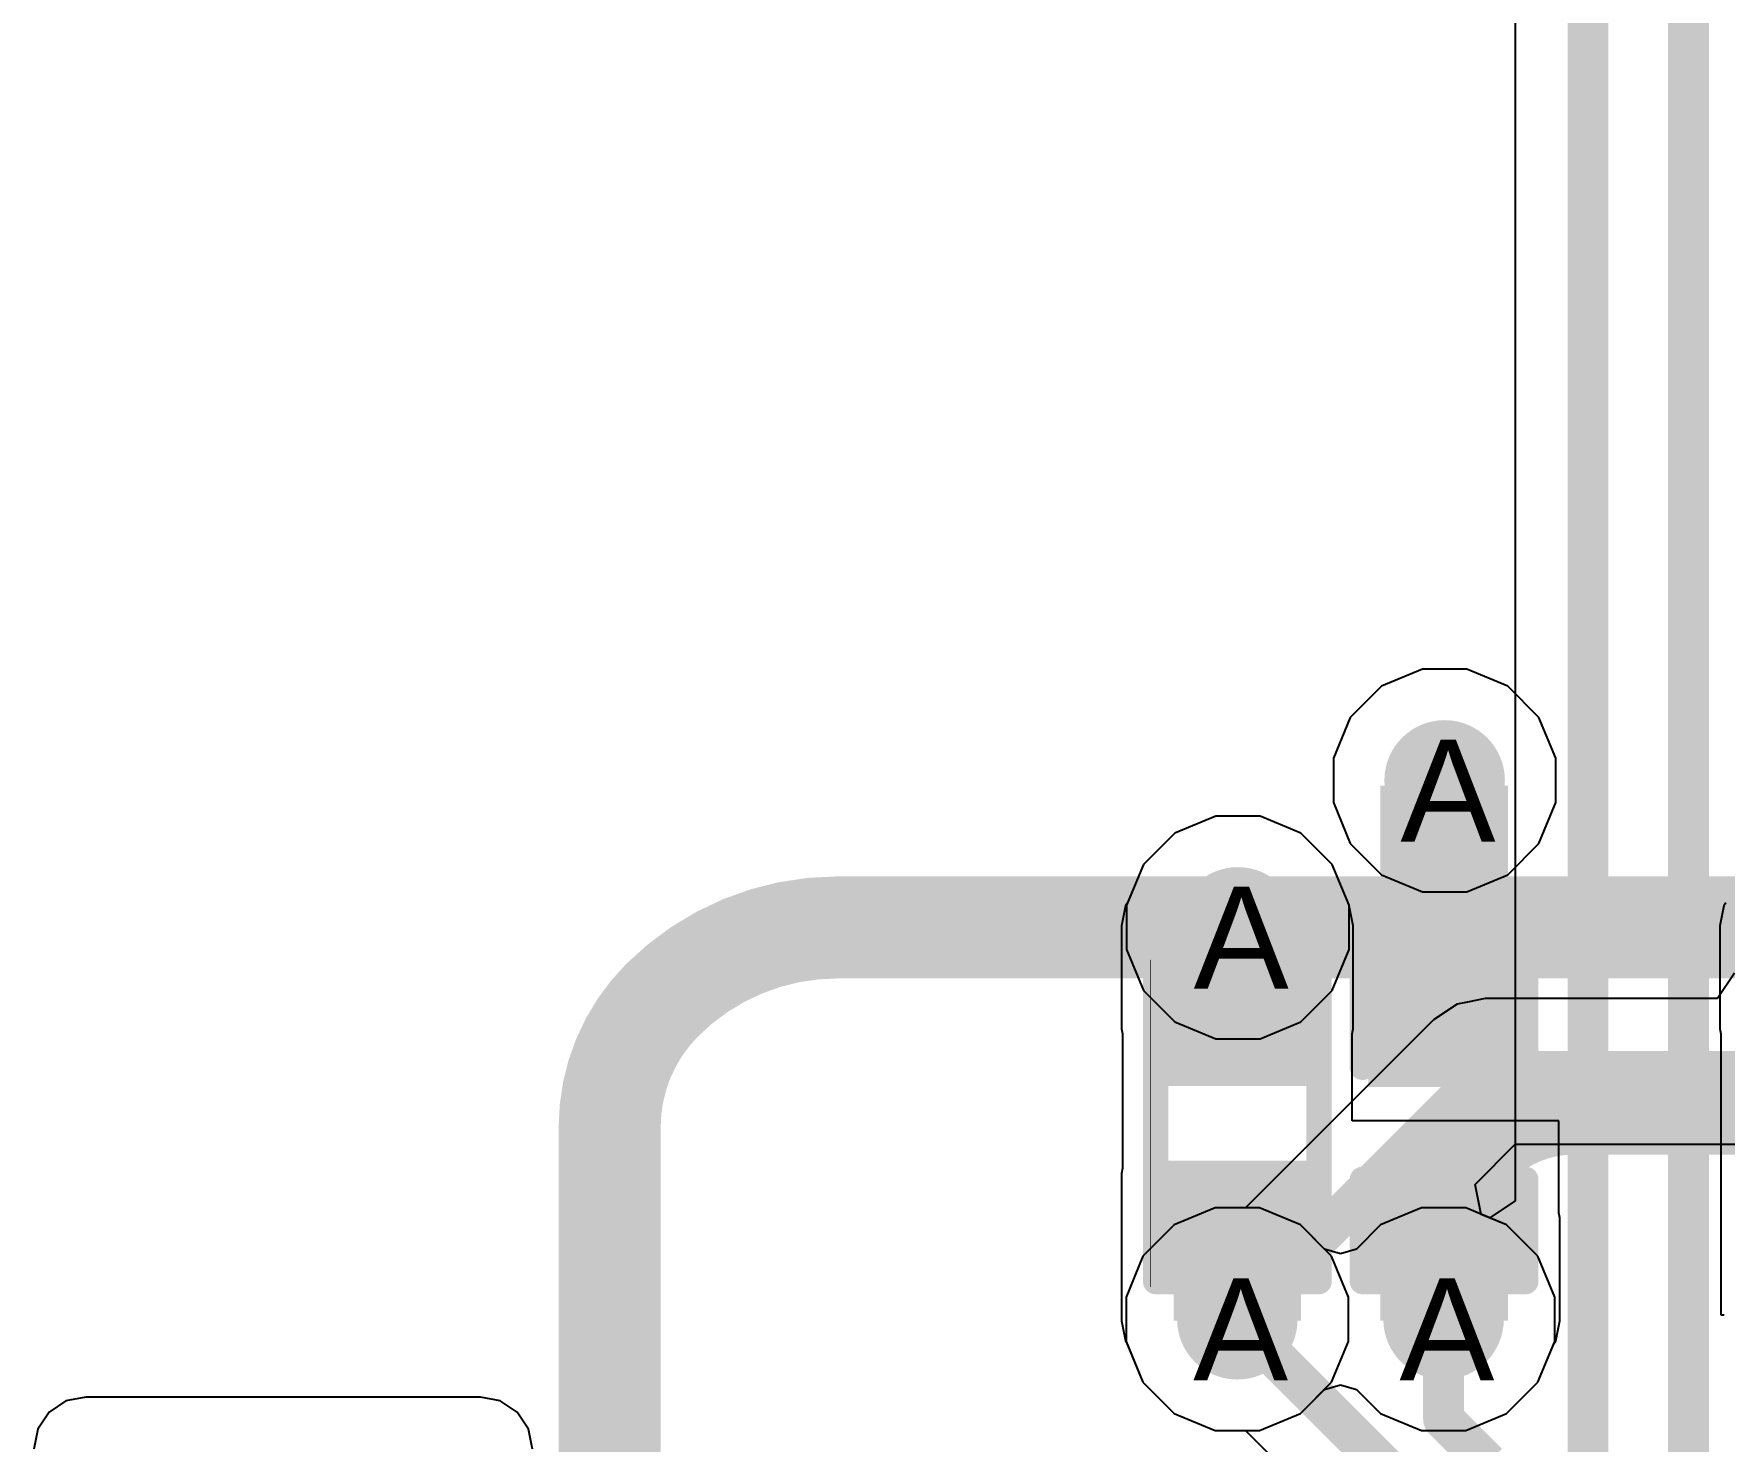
# Model space of a CAD drawing. Header units: inches. Extents: x 0 to 5271, y 0 to 5417.
# Drawn here: x 76.12 to 84.54, y 21.58 to 28.58 of the extents above; entities that cross this region are included whole.
import ezdxf

# ---------------------------------------------------------------- set-up
doc = ezdxf.new("R2010")
doc.units = ezdxf.units.IN
for name, color, linetype in [('Bottom Layer', 5, 'Continuous'), ('Bottom Overlay', 54, 'Continuous'), ('Bottom Paste', 16, 'Continuous'), ('Bottom Solder', 6, 'Continuous'), ('Drill Drawing', 1, 'Continuous'), ('L2_GND1', 16, 'Continuous'), ('L3_SIG1', 76, 'Continuous'), ('L4_PWR', 90, 'Continuous'), ('L5_GND2', 156, 'Continuous'), ('L6_SIG2', 130, 'Continuous'), ('L7_GND3', 216, 'Continuous'), ('Top Layer', 1, 'Continuous'), ('Via Holes', 16, 'Continuous')]:
    doc.layers.add(name, color=color, linetype=linetype)
doc.styles.add('Arial', font='', dxfattribs={"height": 0.2})
doc.styles.get('Arial').set_extended_font_data('Arial')

# ---------------------------------------------------------------- blocks, each defined once
blk = doc.blocks.new('R___0402_B_385')
at = {"layer": 'Bottom Layer'}
for points in [[(-0.2413, 0.3175), (-0.2413, -0.3175), (-0.6985, -0.3175), (-0.6985, 0.3175)], [(0.6985, 0.3175), (0.6985, -0.3175), (0.2413, -0.3175), (0.2413, 0.3175)]]:
    blk.add_hatch(color=5, dxfattribs=at).paths.add_polyline_path(points)
at = {"layer": 'Bottom Paste'}
for points in [[(-0.2413, 0.3175), (-0.2413, -0.3175), (-0.6985, -0.3175), (-0.6985, 0.3175)], [(0.6985, 0.3175), (0.6985, -0.3175), (0.2413, -0.3175), (0.2413, 0.3175)]]:
    blk.add_hatch(color=16, dxfattribs=at).paths.add_polyline_path(points)
at = {"layer": 'Bottom Solder'}
for points in [[(-0.1863, 0.3725), (-0.1863, -0.3725), (-0.7535, -0.3725), (-0.7535, 0.3725)], [(0.7535, 0.3725), (0.7535, -0.3725), (0.1863, -0.3725), (0.1863, 0.3725)]]:
    blk.add_hatch(color=6, dxfattribs=at).paths.add_polyline_path(points)
at = {"layer": 'Bottom Overlay'}
for points in [[(-0.7874, 0.4064, 0.127, 0.127, 0), (-0.7874, -0.4064, 0.127, 0.127, 0)], [(-0.7874, 0.4064, 0.127, 0.127, 0), (0.7874, 0.4064, 0.127, 0.127, 0)], [(-0.8128, 0.4318, 0.00323, 0.00323, 0), (0.8128, 0.4318, 0.00323, 0.00323, 0)], [(0.7874, 0.4064, 0.127, 0.127, 0), (0.7874, -0.4064, 0.127, 0.127, 0)], [(-0.7874, -0.4064, 0.127, 0.127, 0), (0.7874, -0.4064, 0.127, 0.127, 0)]]:
    blk.add_lwpolyline(points, format="xyseb", dxfattribs=at)
for points in [[(-0.8191, 0.4064, 0.0635, 0.0635, 1), (-0.7556, 0.4064, 0.0635, 0.0635, 1)], [(-0.8191, 0.4064, 0.0635, 0.0635, 1), (-0.7556, 0.4064, 0.0635, 0.0635, 1)], [(-0.8136, 0.4318, 0.00161, 0.00161, 1), (-0.812, 0.4318, 0.00161, 0.00161, 1)], [(0.7557, 0.4064, 0.0635, 0.0635, 1), (0.8192, 0.4064, 0.0635, 0.0635, 1)], [(0.7557, 0.4064, 0.0635, 0.0635, 1), (0.8192, 0.4064, 0.0635, 0.0635, 1)], [(0.812, 0.4318, 0.00161, 0.00161, 1), (0.8136, 0.4318, 0.00161, 0.00161, 1)], [(-0.8191, -0.4064, 0.0635, 0.0635, 1), (-0.7556, -0.4064, 0.0635, 0.0635, 1)], [(-0.8191, -0.4064, 0.0635, 0.0635, 1), (-0.7556, -0.4064, 0.0635, 0.0635, 1)], [(0.7557, -0.4064, 0.0635, 0.0635, 1), (0.8192, -0.4064, 0.0635, 0.0635, 1)], [(0.7557, -0.4064, 0.0635, 0.0635, 1), (0.8192, -0.4064, 0.0635, 0.0635, 1)]]:
    blk.add_lwpolyline(points, format="xyseb", close=True, dxfattribs=at)
blk = doc.blocks.new('C___0402_B_398')
at = {"layer": 'Bottom Layer'}
for points in [[(-0.2413, 0.3175), (-0.2413, -0.3175), (-0.6985, -0.3175), (-0.6985, 0.3175)], [(0.6985, 0.3175), (0.6985, -0.3175), (0.2413, -0.3175), (0.2413, 0.3175)]]:
    blk.add_hatch(color=5, dxfattribs=at).paths.add_polyline_path(points)
at = {"layer": 'Bottom Paste'}
for points in [[(-0.2413, 0.3175), (-0.2413, -0.3175), (-0.6985, -0.3175), (-0.6985, 0.3175)], [(0.6985, 0.3175), (0.6985, -0.3175), (0.2413, -0.3175), (0.2413, 0.3175)]]:
    blk.add_hatch(color=16, dxfattribs=at).paths.add_polyline_path(points)
at = {"layer": 'Bottom Solder'}
for points in [[(-0.1813, 0.3775), (-0.1813, -0.3775), (-0.7585, -0.3775), (-0.7585, 0.3775)], [(0.7585, 0.3775), (0.7585, -0.3775), (0.1813, -0.3775), (0.1813, 0.3775)]]:
    blk.add_hatch(color=6, dxfattribs=at).paths.add_polyline_path(points)
at = {"layer": 'Bottom Overlay'}
for points in [[(-0.7874, 0.4064, 0.127, 0.127, 0), (-0.7874, -0.4064, 0.127, 0.127, 0)], [(-0.7874, 0.4064, 0.127, 0.127, 0), (-0.2794, 0.4064, 0.127, 0.127, 0)], [(0.2794, 0.4064, 0.127, 0.127, 0), (0.7874, 0.4064, 0.127, 0.127, 0)], [(0.7874, 0.4064, 0.127, 0.127, 0), (0.7874, -0.4064, 0.127, 0.127, 0)], [(-0.7874, -0.4064, 0.127, 0.127, 0), (-0.2794, -0.4064, 0.127, 0.127, 0)], [(0.2794, -0.4064, 0.127, 0.127, 0), (0.7874, -0.4064, 0.127, 0.127, 0)]]:
    blk.add_lwpolyline(points, format="xyseb", dxfattribs=at)
for points in [[(-0.8191, 0.4064, 0.0635, 0.0635, 1), (-0.7556, 0.4064, 0.0635, 0.0635, 1)], [(-0.8191, 0.4064, 0.0635, 0.0635, 1), (-0.7556, 0.4064, 0.0635, 0.0635, 1)], [(-0.3111, 0.4064, 0.0635, 0.0635, 1), (-0.2476, 0.4064, 0.0635, 0.0635, 1)], [(0.2477, 0.4064, 0.0635, 0.0635, 1), (0.3112, 0.4064, 0.0635, 0.0635, 1)], [(0.7557, 0.4064, 0.0635, 0.0635, 1), (0.8192, 0.4064, 0.0635, 0.0635, 1)], [(0.7557, 0.4064, 0.0635, 0.0635, 1), (0.8192, 0.4064, 0.0635, 0.0635, 1)], [(-0.8191, -0.4064, 0.0635, 0.0635, 1), (-0.7556, -0.4064, 0.0635, 0.0635, 1)], [(-0.8191, -0.4064, 0.0635, 0.0635, 1), (-0.7556, -0.4064, 0.0635, 0.0635, 1)], [(-0.3111, -0.4064, 0.0635, 0.0635, 1), (-0.2476, -0.4064, 0.0635, 0.0635, 1)], [(0.2477, -0.4064, 0.0635, 0.0635, 1), (0.3112, -0.4064, 0.0635, 0.0635, 1)], [(0.7557, -0.4064, 0.0635, 0.0635, 1), (0.8192, -0.4064, 0.0635, 0.0635, 1)], [(0.7557, -0.4064, 0.0635, 0.0635, 1), (0.8192, -0.4064, 0.0635, 0.0635, 1)]]:
    blk.add_lwpolyline(points, format="xyseb", close=True, dxfattribs=at)

msp = doc.modelspace()

# ---------------------------------------------------------------- hatches: boundary and pattern name
at = {"layer": 'Bottom Layer'}
h = msp.add_hatch(color=5, dxfattribs=at)
edge = h.paths.add_edge_path()
edge.add_arc((83.1433, 24.8677), 0.3, 0, 360)
for points in [[(83.4581, 24.8412), (82.8231, 24.8412), (82.8231, 23.6304), (83.4581, 23.6304)], [(82.4287, 24.1435), (81.7937, 24.1435), (81.7937, 23.6304), (82.4287, 23.6304)], [(81.7937, 22.1776), (82.4287, 22.1776), (82.4287, 22.9116), (81.7937, 22.9116)], [(82.8231, 22.1776), (83.4581, 22.1776), (83.4581, 22.6906), (82.8231, 22.6906)]]:
    msp.add_hatch(color=5, dxfattribs=at).paths.add_polyline_path(points)
h = msp.add_hatch(color=5, dxfattribs=at)
edge = h.paths.add_edge_path()
edge.add_arc((82.1139, 24.1359), 0.3, 0, 360)
h = msp.add_hatch(color=5, dxfattribs=at)
edge = h.paths.add_edge_path()
edge.add_arc((82.1112, 22.1852), 0.3, 0, 360)
h = msp.add_hatch(color=5, dxfattribs=at)
edge = h.paths.add_edge_path()
edge.add_arc((83.138, 22.1852), 0.3, 0, 360)
at = {"layer": 'L2_GND1'}
h = msp.add_hatch(color=16, dxfattribs=at)
edge = h.paths.add_edge_path()
edge.add_arc((83.1433, 24.8677), 0.3, 0, 360)
h = msp.add_hatch(color=16, dxfattribs=at)
edge = h.paths.add_edge_path()
edge.add_arc((82.1139, 24.1359), 0.3, 0, 360)
h = msp.add_hatch(color=16, dxfattribs=at)
edge = h.paths.add_edge_path()
edge.add_arc((82.1112, 22.1852), 0.3, 0, 360)
h = msp.add_hatch(color=16, dxfattribs=at)
edge = h.paths.add_edge_path()
edge.add_arc((83.138, 22.1852), 0.3, 0, 360)
at = {"layer": 'L3_SIG1'}
h = msp.add_hatch(color=76, dxfattribs=at)
edge = h.paths.add_edge_path()
edge.add_arc((83.1433, 24.8677), 0.3, 0, 360)
h = msp.add_hatch(color=76, dxfattribs=at)
edge = h.paths.add_edge_path()
edge.add_arc((82.1139, 24.1359), 0.3, 0, 360)
h = msp.add_hatch(color=76, dxfattribs=at)
edge = h.paths.add_edge_path()
edge.add_arc((82.1112, 22.1852), 0.3, 0, 360)
h = msp.add_hatch(color=76, dxfattribs=at)
edge = h.paths.add_edge_path()
edge.add_arc((83.138, 22.1852), 0.3, 0, 360)
at = {"layer": 'L4_PWR'}
h = msp.add_hatch(color=90, dxfattribs=at)
edge = h.paths.add_edge_path()
edge.add_arc((83.1433, 24.8677), 0.3, 0, 360)
h = msp.add_hatch(color=90, dxfattribs=at)
edge = h.paths.add_edge_path()
edge.add_arc((82.1139, 24.1359), 0.3, 0, 360)
h = msp.add_hatch(color=90, dxfattribs=at)
edge = h.paths.add_edge_path()
edge.add_arc((82.1112, 22.1852), 0.3, 0, 360)
h = msp.add_hatch(color=90, dxfattribs=at)
edge = h.paths.add_edge_path()
edge.add_arc((83.138, 22.1852), 0.3, 0, 360)
at = {"layer": 'L5_GND2'}
h = msp.add_hatch(color=156, dxfattribs=at)
edge = h.paths.add_edge_path()
edge.add_arc((83.1433, 24.8677), 0.3, 0, 360)
h = msp.add_hatch(color=156, dxfattribs=at)
edge = h.paths.add_edge_path()
edge.add_arc((82.1139, 24.1359), 0.3, 0, 360)
h = msp.add_hatch(color=156, dxfattribs=at)
edge = h.paths.add_edge_path()
edge.add_arc((82.1112, 22.1852), 0.3, 0, 360)
h = msp.add_hatch(color=156, dxfattribs=at)
edge = h.paths.add_edge_path()
edge.add_arc((83.138, 22.1852), 0.3, 0, 360)
at = {"layer": 'L6_SIG2'}
h = msp.add_hatch(color=130, dxfattribs=at)
edge = h.paths.add_edge_path()
edge.add_arc((83.1433, 24.8677), 0.3, 0, 360)
h = msp.add_hatch(color=130, dxfattribs=at)
edge = h.paths.add_edge_path()
edge.add_arc((82.1139, 24.1359), 0.3, 0, 360)
h = msp.add_hatch(color=130, dxfattribs=at)
edge = h.paths.add_edge_path()
edge.add_arc((82.1112, 22.1852), 0.3, 0, 360)
h = msp.add_hatch(color=130, dxfattribs=at)
edge = h.paths.add_edge_path()
edge.add_arc((83.138, 22.1852), 0.3, 0, 360)
at = {"layer": 'L7_GND3'}
h = msp.add_hatch(color=216, dxfattribs=at)
edge = h.paths.add_edge_path()
edge.add_arc((83.1433, 24.8677), 0.3, 0, 360)
h = msp.add_hatch(color=216, dxfattribs=at)
edge = h.paths.add_edge_path()
edge.add_arc((82.1139, 24.1359), 0.3, 0, 360)
h = msp.add_hatch(color=216, dxfattribs=at)
edge = h.paths.add_edge_path()
edge.add_arc((82.1112, 22.1852), 0.3, 0, 360)
h = msp.add_hatch(color=216, dxfattribs=at)
edge = h.paths.add_edge_path()
edge.add_arc((83.138, 22.1852), 0.3, 0, 360)
at = {"layer": 'Top Layer'}
h = msp.add_hatch(color=1, dxfattribs=at)
edge = h.paths.add_edge_path()
edge.add_arc((83.1433, 24.8677), 0.3, 0, 360)
h = msp.add_hatch(color=1, dxfattribs=at)
edge = h.paths.add_edge_path()
edge.add_arc((82.1139, 24.1359), 0.3, 0, 360)
h = msp.add_hatch(color=1, dxfattribs=at)
edge = h.paths.add_edge_path()
edge.add_arc((82.1112, 22.1852), 0.3, 0, 360)
h = msp.add_hatch(color=1, dxfattribs=at)
edge = h.paths.add_edge_path()
edge.add_arc((83.138, 22.1852), 0.3, 0, 360)
at = {"layer": 'Via Holes'}
h = msp.add_hatch(color=7, dxfattribs=at)
edge = h.paths.add_edge_path()
edge.add_arc((83.1433, 24.8677), 0.15, 0, 360)
h = msp.add_hatch(color=7, dxfattribs=at)
edge = h.paths.add_edge_path()
edge.add_arc((82.1139, 24.1359), 0.15, 0, 360)
h = msp.add_hatch(color=7, dxfattribs=at)
edge = h.paths.add_edge_path()
edge.add_arc((82.1112, 22.1852), 0.15, 0, 360)
h = msp.add_hatch(color=7, dxfattribs=at)
edge = h.paths.add_edge_path()
edge.add_arc((83.138, 22.1852), 0.15, 0, 360)

# ---------------------------------------------------------------- linework, layer by layer
at = {"layer": 'Bottom Layer'}
for p, q in [((82.0037, 24.6899), (81.8001, 24.6056)), ((82.2241, 24.6899), (82.0037, 24.6899)), ((82.4277, 24.6056), (82.2241, 24.6899)), ((81.8001, 24.6056), (81.6442, 24.4497)), ((82.5835, 24.4497), (82.4277, 24.6056)), ((81.6442, 24.4497), (81.565, 24.2584)), ((82.6679, 24.2461), (82.5835, 24.4497)), ((81.5544, 24.2426), (81.5347, 24.1435)), ((81.565, 24.2584), (81.5544, 24.2426)), ((82.6679, 24.2427), (82.6679, 24.2461)), ((82.6679, 24.2426), (82.6679, 24.2427)), ((82.6877, 24.1435), (82.6679, 24.2426)), ((84.5332, 24.2426), (84.5135, 24.1435)), ((84.5438, 24.2584), (84.5332, 24.2426)), ((81.5347, 24.1435), (81.5347, 23.6304)), ((82.6877, 23.6304), (82.6877, 24.1435)), ((84.5135, 24.1435), (84.5135, 23.6304)), ((81.5347, 23.6304), (81.5397, 23.6054)), ((81.5397, 23.6054), (81.5397, 22.9366)), ((82.6827, 23.6054), (82.6877, 23.6304)), ((82.6827, 23.1732), (82.6827, 23.6054)), ((84.5135, 23.6304), (84.5185, 23.6054)), ((84.5185, 23.6054), (84.5185, 23.1478)), ((83.7121, 23.1732), (82.6827, 23.1732)), ((83.7121, 22.7157), (83.7121, 23.1732)), ((84.5185, 23.1478), (84.5185, 22.208)), ((81.5397, 22.9366), (81.5347, 22.9116)), ((81.5347, 22.9116), (81.5347, 22.1776)), ((83.7171, 22.6906), (83.7121, 22.7157)), ((83.7171, 22.1776), (83.7171, 22.6906)), ((81.5347, 22.1776), (81.5544, 22.0785)), ((83.6974, 22.0785), (83.7171, 22.1776)), ((84.5185, 22.208), (84.5356, 22.208)), ((81.5544, 22.0785), (81.5579, 22.0732)), ((81.5579, 22.0732), (81.6415, 21.8714)), ((83.6077, 21.8714), (83.687, 22.0628)), ((83.687, 22.0628), (83.6974, 22.0785)), ((81.6415, 21.8714), (81.7974, 21.7155)), ((82.425, 21.7155), (82.5455, 21.836)), ((82.5455, 21.836), (82.6246, 21.8588)), ((82.6246, 21.8588), (82.7037, 21.836)), ((82.7037, 21.836), (82.8242, 21.7155)), ((83.4518, 21.7155), (83.6077, 21.8714)), ((81.7974, 21.7155), (82.001, 21.6312)), ((82.2214, 21.6312), (82.425, 21.7155)), ((82.8242, 21.7155), (83.0278, 21.6312)), ((83.2482, 21.6312), (83.4518, 21.7155)), ((82.001, 21.6312), (82.2214, 21.6312)), ((83.0278, 21.6312), (83.2482, 21.6312))]:
    msp.add_line(p, q, dxfattribs=at)
at = {"layer": 'L2_GND1'}
for p, q in [((82.0037, 24.6899), (81.8001, 24.6056)), ((82.2241, 24.6899), (82.0037, 24.6899)), ((82.4277, 24.6056), (82.2241, 24.6899)), ((81.8001, 24.6056), (81.6442, 24.4497)), ((82.5835, 24.4497), (82.4277, 24.6056)), ((81.6442, 24.4497), (81.5599, 24.2461)), ((82.6679, 24.2461), (82.5835, 24.4497)), ((81.5599, 24.2461), (81.5599, 24.0257)), ((82.6679, 24.0257), (82.6679, 24.2461)), ((81.5599, 24.0257), (81.6442, 23.8221)), ((82.5835, 23.8221), (82.6679, 24.0257)), ((81.6442, 23.8221), (81.8001, 23.6662)), ((82.4277, 23.6662), (82.5835, 23.8221)), ((81.8001, 23.6662), (82.0037, 23.5819)), ((82.2241, 23.5819), (82.4277, 23.6662)), ((82.0037, 23.5819), (82.2241, 23.5819)), ((82.001, 22.7392), (81.7974, 22.6548)), ((82.2214, 22.7392), (82.001, 22.7392)), ((82.425, 22.6548), (82.2214, 22.7392)), ((83.0278, 22.7392), (82.8242, 22.6548)), ((83.2482, 22.7392), (83.0278, 22.7392)), ((83.4518, 22.6548), (83.2482, 22.7392)), ((81.7974, 22.6548), (81.6415, 22.499)), ((82.5455, 22.5343), (82.425, 22.6548)), ((82.8242, 22.6548), (82.7037, 22.5343)), ((83.6077, 22.499), (83.4518, 22.6548)), ((81.6415, 22.499), (81.5572, 22.2954)), ((82.6246, 22.5116), (82.5455, 22.5343)), ((82.7037, 22.5343), (82.6246, 22.5116)), ((83.692, 22.2954), (83.6077, 22.499)), ((81.5572, 22.2954), (81.5572, 22.075)), ((83.692, 22.075), (83.692, 22.2954)), ((81.5572, 22.075), (81.6415, 21.8714)), ((83.6077, 21.8714), (83.692, 22.075)), ((81.6415, 21.8714), (81.7974, 21.7155)), ((82.425, 21.7155), (82.5455, 21.836)), ((82.5455, 21.836), (82.6246, 21.8588)), ((82.6246, 21.8588), (82.7037, 21.836)), ((82.7037, 21.836), (82.8242, 21.7155)), ((83.4518, 21.7155), (83.6077, 21.8714)), ((81.7974, 21.7155), (82.001, 21.6312)), ((82.2214, 21.6312), (82.425, 21.7155)), ((82.8242, 21.7155), (83.0278, 21.6312)), ((83.2482, 21.6312), (83.4518, 21.7155)), ((82.001, 21.6312), (82.2214, 21.6312)), ((83.0278, 21.6312), (83.2482, 21.6312))]:
    msp.add_line(p, q, dxfattribs=at)
at = {"layer": 'L3_SIG1'}
for p, q in [((82.0037, 24.6899), (81.8001, 24.6056)), ((82.2241, 24.6899), (82.0037, 24.6899)), ((82.4277, 24.6056), (82.2241, 24.6899)), ((81.8001, 24.6056), (81.6442, 24.4497)), ((82.5835, 24.4497), (82.4277, 24.6056)), ((81.6442, 24.4497), (81.5599, 24.2461)), ((82.6679, 24.2461), (82.5835, 24.4497)), ((81.5599, 24.2461), (81.5599, 24.0257)), ((82.6679, 24.0257), (82.6679, 24.2461)), ((81.5599, 24.0257), (81.6442, 23.8221)), ((82.5835, 23.8221), (82.6679, 24.0257)), ((84.5873, 23.9084), (84.5024, 23.7814)), ((81.6442, 23.8221), (81.8001, 23.6662)), ((82.4277, 23.6662), (82.5835, 23.8221)), ((83.206, 23.7538), (83.0884, 23.6752)), ((83.2656, 23.7656), (83.206, 23.7538)), ((83.206, 23.7538), (83.206, 23.7538)), ((83.3447, 23.7814), (83.2656, 23.7656)), ((83.3448, 23.7814), (83.3447, 23.7814)), ((84.5024, 23.7814), (83.3448, 23.7814)), ((81.8001, 23.6662), (82.0037, 23.5819)), ((83.0884, 23.6752), (82.1524, 22.7392)), ((82.2241, 23.5819), (82.4277, 23.6662)), ((83.0884, 23.6752), (83.0884, 23.6752)), ((82.0037, 23.5819), (82.2241, 23.5819)), ((83.2952, 22.8565), (83.4949, 23.0562)), ((83.4949, 23.0562), (85.282, 23.0562)), ((83.3255, 22.7072), (83.2952, 22.8565)), ((82.001, 22.7392), (81.7974, 22.6548)), ((82.1524, 22.7392), (82.001, 22.7392)), ((81.7974, 22.6548), (81.6415, 22.499)), ((83.4518, 22.6548), (83.3255, 22.7072)), ((83.6077, 22.499), (83.4518, 22.6548)), ((81.6415, 22.499), (81.5572, 22.2954)), ((83.692, 22.2954), (83.6077, 22.499)), ((81.5572, 22.2954), (81.5572, 22.075)), ((83.692, 22.075), (83.692, 22.2954)), ((81.5572, 22.075), (81.6415, 21.8714)), ((83.6077, 21.8714), (83.692, 22.075)), ((81.6415, 21.8714), (81.7974, 21.7155)), ((82.425, 21.7155), (82.5455, 21.836)), ((82.5455, 21.836), (82.6246, 21.8588)), ((82.6246, 21.8588), (82.7037, 21.836)), ((82.7037, 21.836), (82.8242, 21.7155)), ((83.4518, 21.7155), (83.6077, 21.8714)), ((81.7974, 21.7155), (82.001, 21.6312)), ((82.2214, 21.6312), (82.425, 21.7155)), ((82.8242, 21.7155), (83.0278, 21.6312)), ((83.2482, 21.6312), (83.4518, 21.7155)), ((82.001, 21.6312), (82.2214, 21.6312)), ((83.0278, 21.6312), (83.2482, 21.6312))]:
    msp.add_line(p, q, dxfattribs=at)
for points in [[(82.1112, 22.1852, 0.2032, 0.2032, 0), (83.3447, 23.4188, 0.2032, 0.2032, 0)], [(83.3447, 23.4188, 0.2032, 0.2032, 0), (102.8192, 23.4188, 0.2032, 0.2032, 0)]]:
    msp.add_lwpolyline(points, format="xyseb", dxfattribs=at)
for points in [[(83.2939, 23.4188, 0.1016, 0.1016, 1), (83.3955, 23.4188, 0.1016, 0.1016, 1)], [(83.2939, 23.4188, 0.1016, 0.1016, 1), (83.3955, 23.4188, 0.1016, 0.1016, 1)], [(82.0604, 22.1852, 0.1016, 0.1016, 1), (82.162, 22.1852, 0.1016, 0.1016, 1)]]:
    msp.add_lwpolyline(points, format="xyseb", close=True, dxfattribs=at)
at = {"layer": 'L4_PWR'}
for p, q in [((83.0331, 25.4217), (82.8295, 25.3373)), ((83.2535, 25.4217), (83.0331, 25.4217)), ((83.4572, 25.3373), (83.2535, 25.4217)), ((82.8295, 25.3373), (82.6737, 25.1815)), ((83.613, 25.1815), (83.4572, 25.3373)), ((82.6737, 25.1815), (82.5893, 24.9779)), ((83.6973, 24.9779), (83.613, 25.1815)), ((82.5893, 24.9779), (82.5893, 24.7575)), ((83.6973, 24.7575), (83.6973, 24.9779)), ((82.5893, 24.7575), (82.6737, 24.5539)), ((83.613, 24.5539), (83.6973, 24.7575)), ((82.6737, 24.5539), (82.8295, 24.398)), ((83.4572, 24.398), (83.613, 24.5539)), ((82.8295, 24.398), (83.0331, 24.3137)), ((83.2535, 24.3137), (83.4572, 24.398)), ((83.0331, 24.3137), (83.2535, 24.3137)), ((82.001, 22.7392), (81.7974, 22.6548)), ((82.2214, 22.7392), (82.001, 22.7392)), ((82.425, 22.6548), (82.2214, 22.7392)), ((81.7974, 22.6548), (81.6415, 22.499)), ((82.5808, 22.499), (82.425, 22.6548)), ((81.6415, 22.499), (81.5572, 22.2954)), ((82.6652, 22.2954), (82.5808, 22.499)), ((81.5572, 22.2954), (81.5572, 22.075)), ((82.6652, 22.075), (82.6652, 22.2954)), ((81.5572, 22.075), (81.6415, 21.8714)), ((82.5808, 21.8714), (82.6652, 22.075)), ((81.6415, 21.8714), (81.7974, 21.7155)), ((82.425, 21.7155), (82.5808, 21.8714)), ((76.1947, 21.7223), (76.1385, 21.6383)), ((76.2787, 21.7785), (76.1947, 21.7223)), ((76.3778, 21.7982), (76.2787, 21.7785)), ((78.3425, 21.7982), (76.3778, 21.7982)), ((78.4416, 21.7785), (78.3425, 21.7982)), ((78.5256, 21.7223), (78.4416, 21.7785)), ((78.5818, 21.6383), (78.5256, 21.7223)), ((81.7974, 21.7155), (82.001, 21.6312)), ((82.2214, 21.6312), (82.425, 21.7155)), ((76.1385, 21.6383), (76.1188, 21.5392)), ((78.6015, 21.5392), (78.5818, 21.6383)), ((82.001, 21.6312), (82.2214, 21.6312))]:
    msp.add_line(p, q, dxfattribs=at)
for points in [[(79.248, 23.7744, 0.508, 0.508, -0.198912), (80.1207, 24.1359, 0.508, 0.508, 0)], [(80.1207, 24.1359, 0.508, 0.508, 0), (82.1139, 24.1359, 0.508, 0.508, 0)], [(82.1139, 24.1359, 0.508, 0.508, 0), (85.0927, 24.1359, 0.508, 0.508, 0)], [(78.986, 23.1419, 0.508, 0.508, -0.198909), (79.248, 23.7744, 0.508, 0.508, 0)], [(83.2971, 23.056, 0.508, 0.508, -0.19891), (83.7877, 23.2592, 0.508, 0.508, 0)], [(83.7877, 23.2592, 0.508, 0.508, 0), (85.4315, 23.2592, 0.508, 0.508, 0)], [(78.986, 11.5806, 0.508, 0.508, 0), (78.986, 23.1419, 0.508, 0.508, 0)], [(83.133, 22.6599, 0.508, 0.508, -0.198912), (83.2971, 23.056, 0.508, 0.508, 0)], [(83.133, 22.2207, 0.508, 0.508, 0), (83.133, 22.6599, 0.508, 0.508, 0)]]:
    msp.add_lwpolyline(points, format="xyseb", dxfattribs=at)
for points in [[(79.9937, 24.1359, 0.254, 0.254, 1), (80.2477, 24.1359, 0.254, 0.254, 1)], [(79.9937, 24.1359, 0.254, 0.254, 1), (80.2477, 24.1359, 0.254, 0.254, 1)], [(81.9869, 24.1359, 0.254, 0.254, 1), (82.2409, 24.1359, 0.254, 0.254, 1)], [(81.9869, 24.1359, 0.254, 0.254, 1), (82.2409, 24.1359, 0.254, 0.254, 1)], [(79.121, 23.7744, 0.254, 0.254, 1), (79.375, 23.7744, 0.254, 0.254, 1)], [(79.121, 23.7744, 0.254, 0.254, 1), (79.375, 23.7744, 0.254, 0.254, 1)], [(83.6607, 23.2592, 0.254, 0.254, 1), (83.9147, 23.2592, 0.254, 0.254, 1)], [(83.6607, 23.2592, 0.254, 0.254, 1), (83.9147, 23.2592, 0.254, 0.254, 1)], [(78.859, 23.1419, 0.254, 0.254, 1), (79.113, 23.1419, 0.254, 0.254, 1)], [(78.859, 23.1419, 0.254, 0.254, 1), (79.113, 23.1419, 0.254, 0.254, 1)], [(83.1701, 23.056, 0.254, 0.254, 1), (83.4241, 23.056, 0.254, 0.254, 1)], [(83.1701, 23.056, 0.254, 0.254, 1), (83.4241, 23.056, 0.254, 0.254, 1)], [(83.006, 22.6599, 0.254, 0.254, 1), (83.26, 22.6599, 0.254, 0.254, 1)], [(83.006, 22.6599, 0.254, 0.254, 1), (83.26, 22.6599, 0.254, 0.254, 1)], [(83.006, 22.2207, 0.254, 0.254, 1), (83.26, 22.2207, 0.254, 0.254, 1)]]:
    msp.add_lwpolyline(points, format="xyseb", close=True, dxfattribs=at)
at = {"layer": 'L5_GND2'}
for p, q in [((82.0037, 24.6899), (81.8001, 24.6056)), ((82.2241, 24.6899), (82.0037, 24.6899)), ((82.4277, 24.6056), (82.2241, 24.6899)), ((81.8001, 24.6056), (81.6442, 24.4497)), ((82.5835, 24.4497), (82.4277, 24.6056)), ((81.6442, 24.4497), (81.5599, 24.2461)), ((82.6679, 24.2461), (82.5835, 24.4497)), ((81.5599, 24.2461), (81.5599, 24.0257)), ((82.6679, 24.0257), (82.6679, 24.2461)), ((81.5599, 24.0257), (81.6442, 23.8221)), ((82.5835, 23.8221), (82.6679, 24.0257)), ((81.6442, 23.8221), (81.8001, 23.6662)), ((82.4277, 23.6662), (82.5835, 23.8221)), ((81.8001, 23.6662), (82.0037, 23.5819)), ((82.2241, 23.5819), (82.4277, 23.6662)), ((82.0037, 23.5819), (82.2241, 23.5819)), ((82.001, 22.7392), (81.7974, 22.6548)), ((82.2214, 22.7392), (82.001, 22.7392)), ((82.425, 22.6548), (82.2214, 22.7392)), ((83.0278, 22.7392), (82.8242, 22.6548)), ((83.2482, 22.7392), (83.0278, 22.7392)), ((83.4518, 22.6548), (83.2482, 22.7392)), ((81.7974, 22.6548), (81.6415, 22.499)), ((82.5455, 22.5343), (82.425, 22.6548)), ((82.8242, 22.6548), (82.7037, 22.5343)), ((83.6077, 22.499), (83.4518, 22.6548)), ((81.6415, 22.499), (81.5572, 22.2954)), ((82.6246, 22.5116), (82.5455, 22.5343)), ((82.7037, 22.5343), (82.6246, 22.5116)), ((83.692, 22.2954), (83.6077, 22.499)), ((81.5572, 22.2954), (81.5572, 22.075)), ((83.692, 22.075), (83.692, 22.2954)), ((81.5572, 22.075), (81.6415, 21.8714)), ((83.6077, 21.8714), (83.692, 22.075)), ((81.6415, 21.8714), (81.7974, 21.7155)), ((82.425, 21.7155), (82.5455, 21.836)), ((82.5455, 21.836), (82.6246, 21.8588)), ((82.6246, 21.8588), (82.7037, 21.836)), ((82.7037, 21.836), (82.8242, 21.7155)), ((83.4518, 21.7155), (83.6077, 21.8714)), ((81.7974, 21.7155), (82.001, 21.6312)), ((82.2214, 21.6312), (82.425, 21.7155)), ((82.8242, 21.7155), (83.0278, 21.6312)), ((83.2482, 21.6312), (83.4518, 21.7155)), ((82.001, 21.6312), (82.2214, 21.6312)), ((83.0278, 21.6312), (83.2482, 21.6312))]:
    msp.add_line(p, q, dxfattribs=at)
at = {"layer": 'L6_SIG2'}
for p, q in [((82.0037, 24.6899), (81.8001, 24.6056)), ((82.2241, 24.6899), (82.0037, 24.6899)), ((82.4277, 24.6056), (82.2241, 24.6899)), ((81.8001, 24.6056), (81.6442, 24.4497)), ((82.5835, 24.4497), (82.4277, 24.6056)), ((81.6442, 24.4497), (81.5599, 24.2461)), ((82.6679, 24.2461), (82.5835, 24.4497)), ((81.5599, 24.2461), (81.5599, 24.0257)), ((82.6679, 24.0257), (82.6679, 24.2461)), ((81.5599, 24.0257), (81.6442, 23.8221)), ((82.5835, 23.8221), (82.6679, 24.0257)), ((81.6442, 23.8221), (81.8001, 23.6662)), ((82.4277, 23.6662), (82.5835, 23.8221)), ((81.8001, 23.6662), (82.0037, 23.5819)), ((82.2241, 23.5819), (82.4277, 23.6662)), ((82.0037, 23.5819), (82.2241, 23.5819)), ((82.001, 22.7392), (81.7974, 22.6548)), ((82.2214, 22.7392), (82.001, 22.7392)), ((82.425, 22.6548), (82.2214, 22.7392)), ((83.0278, 22.7392), (82.8242, 22.6548)), ((83.2482, 22.7392), (83.0278, 22.7392)), ((83.4518, 22.6548), (83.2482, 22.7392)), ((81.7974, 22.6548), (81.6415, 22.499)), ((82.5455, 22.5343), (82.425, 22.6548)), ((82.8242, 22.6548), (82.7037, 22.5343)), ((83.6077, 22.499), (83.4518, 22.6548)), ((81.6415, 22.499), (81.5572, 22.2954)), ((82.6246, 22.5116), (82.5455, 22.5343)), ((82.7037, 22.5343), (82.6246, 22.5116)), ((83.692, 22.2954), (83.6077, 22.499)), ((81.5572, 22.2954), (81.5572, 22.075)), ((83.692, 22.075), (83.692, 22.2954)), ((81.5572, 22.075), (81.6415, 21.8714)), ((83.6077, 21.8714), (83.692, 22.075)), ((81.6415, 21.8714), (81.7974, 21.7155)), ((82.425, 21.7155), (82.5455, 21.836)), ((82.5455, 21.836), (82.6246, 21.8588)), ((82.6246, 21.8588), (82.7037, 21.836)), ((82.7037, 21.836), (82.8242, 21.7155)), ((83.4518, 21.7155), (83.6077, 21.8714)), ((81.7974, 21.7155), (82.001, 21.6312)), ((82.2214, 21.6312), (82.425, 21.7155)), ((82.8242, 21.7155), (83.0278, 21.6312)), ((83.2482, 21.6312), (83.4518, 21.7155)), ((82.001, 21.6312), (82.2214, 21.6312)), ((83.0278, 21.6312), (83.2482, 21.6312))]:
    msp.add_line(p, q, dxfattribs=at)
at = {"layer": 'L7_GND3'}
for p, q in [((82.0037, 24.6899), (81.8001, 24.6056)), ((82.2241, 24.6899), (82.0037, 24.6899)), ((82.4277, 24.6056), (82.2241, 24.6899)), ((81.8001, 24.6056), (81.6442, 24.4497)), ((82.5835, 24.4497), (82.4277, 24.6056)), ((81.6442, 24.4497), (81.5599, 24.2461)), ((82.6679, 24.2461), (82.5835, 24.4497)), ((81.5599, 24.2461), (81.5599, 24.0257)), ((82.6679, 24.0257), (82.6679, 24.2461)), ((81.5599, 24.0257), (81.6442, 23.8221)), ((82.5835, 23.8221), (82.6679, 24.0257)), ((81.6442, 23.8221), (81.8001, 23.6662)), ((82.4277, 23.6662), (82.5835, 23.8221)), ((81.8001, 23.6662), (82.0037, 23.5819)), ((82.2241, 23.5819), (82.4277, 23.6662)), ((82.0037, 23.5819), (82.2241, 23.5819)), ((82.001, 22.7392), (81.7974, 22.6548)), ((82.2214, 22.7392), (82.001, 22.7392)), ((82.425, 22.6548), (82.2214, 22.7392)), ((83.0278, 22.7392), (82.8242, 22.6548)), ((83.2482, 22.7392), (83.0278, 22.7392)), ((83.4518, 22.6548), (83.2482, 22.7392)), ((81.7974, 22.6548), (81.6415, 22.499)), ((82.5455, 22.5343), (82.425, 22.6548)), ((82.8242, 22.6548), (82.7037, 22.5343)), ((83.6077, 22.499), (83.4518, 22.6548)), ((81.6415, 22.499), (81.5572, 22.2954)), ((82.6246, 22.5116), (82.5455, 22.5343)), ((82.7037, 22.5343), (82.6246, 22.5116)), ((83.692, 22.2954), (83.6077, 22.499)), ((81.5572, 22.2954), (81.5572, 22.075)), ((83.692, 22.075), (83.692, 22.2954)), ((81.5572, 22.075), (81.6415, 21.8714)), ((83.6077, 21.8714), (83.692, 22.075)), ((81.6415, 21.8714), (81.7974, 21.7155)), ((82.425, 21.7155), (82.5455, 21.836)), ((82.5455, 21.836), (82.6246, 21.8588)), ((82.6246, 21.8588), (82.7037, 21.836)), ((82.7037, 21.836), (82.8242, 21.7155)), ((83.4518, 21.7155), (83.6077, 21.8714)), ((81.7974, 21.7155), (82.001, 21.6312)), ((82.2214, 21.6312), (82.425, 21.7155)), ((82.8242, 21.7155), (83.0278, 21.6312)), ((83.2482, 21.6312), (83.4518, 21.7155)), ((82.001, 21.6312), (82.2214, 21.6312)), ((83.0278, 21.6312), (83.2482, 21.6312))]:
    msp.add_line(p, q, dxfattribs=at)
at = {"layer": 'Top Layer'}
for p, q in [((83.4946, 49.9056), (83.4946, 22.7746)), ((82.0037, 24.6899), (81.8001, 24.6056)), ((82.2241, 24.6899), (82.0037, 24.6899)), ((82.4277, 24.6056), (82.2241, 24.6899)), ((81.8001, 24.6056), (81.6442, 24.4497)), ((82.5835, 24.4497), (82.4277, 24.6056)), ((81.6442, 24.4497), (81.5599, 24.2461)), ((82.6679, 24.2461), (82.5835, 24.4497)), ((81.5599, 24.2461), (81.5599, 24.0257)), ((82.6679, 24.0257), (82.6679, 24.2461)), ((81.5599, 24.0257), (81.6442, 23.8221)), ((82.5835, 23.8221), (82.6679, 24.0257)), ((81.6442, 23.8221), (81.8001, 23.6662)), ((82.4277, 23.6662), (82.5835, 23.8221)), ((81.8001, 23.6662), (82.0037, 23.5819)), ((82.2241, 23.5819), (82.4277, 23.6662)), ((82.0037, 23.5819), (82.2241, 23.5819)), ((82.001, 22.7392), (81.7974, 22.6548)), ((82.2214, 22.7392), (82.001, 22.7392)), ((82.425, 22.6548), (82.2214, 22.7392)), ((83.0278, 22.7392), (82.8242, 22.6548)), ((83.2482, 22.7392), (83.0278, 22.7392)), ((83.3676, 22.6897), (83.2482, 22.7392)), ((83.4946, 22.7746), (83.3676, 22.6897)), ((81.7974, 22.6548), (81.6415, 22.499)), ((82.5455, 22.5343), (82.425, 22.6548)), ((82.8242, 22.6548), (82.7037, 22.5343)), ((81.6415, 22.499), (81.5572, 22.2954)), ((82.6246, 22.5116), (82.5455, 22.5343)), ((82.7037, 22.5343), (82.6246, 22.5116)), ((81.5572, 22.2954), (81.5572, 22.075)), ((81.5572, 22.075), (81.6415, 21.8714)), ((81.6415, 21.8714), (81.7974, 21.7155)), ((81.7974, 21.7155), (82.001, 21.6312)), ((82.001, 21.6312), (82.1524, 21.6312)), ((82.1524, 21.6312), (82.4212, 21.3624))]:
    msp.add_line(p, q, dxfattribs=at)
for points in [[(84.3572, 20.5708, 0.2032, 0.2032, 0), (84.3572, 50.2628, 0.2032, 0.2032, 0)], [(83.8572, 20.5708, 0.2032, 0.2032, 0), (83.8572, 50.0557, 0.2032, 0.2032, 0)], [(82.1112, 22.1852, 0.2032, 0.2032, 0), (82.8572, 21.4392, 0.2032, 0.2032, 0)], [(83.138, 21.6878, 0.2032, 0.2032, 0), (83.138, 22.1852, 0.2032, 0.2032, 0)], [(83.138, 21.6878, 0.2032, 0.2032, 0), (83.3572, 21.4686, 0.2032, 0.2032, 0)]]:
    msp.add_lwpolyline(points, format="xyseb", dxfattribs=at)
for points in [[(82.0604, 22.1852, 0.1016, 0.1016, 1), (82.162, 22.1852, 0.1016, 0.1016, 1)], [(83.0872, 22.1852, 0.1016, 0.1016, 1), (83.1888, 22.1852, 0.1016, 0.1016, 1)], [(83.0872, 21.6878, 0.1016, 0.1016, 1), (83.1888, 21.6878, 0.1016, 0.1016, 1)], [(83.0872, 21.6878, 0.1016, 0.1016, 1), (83.1888, 21.6878, 0.1016, 0.1016, 1)]]:
    msp.add_lwpolyline(points, format="xyseb", close=True, dxfattribs=at)

# ---------------------------------------------------------------- block references
at = {"rotation": 90}
for name, p in [('R___0402_B_385', (82.1112, 23.1605)), ('C___0402_B_398', (83.1406, 23.1605))]:
    msp.add_blockref(name, p, dxfattribs=at)

# ---------------------------------------------------------------- texts
at = {"layer": 'Drill Drawing', "style": 'Arial'}
for p in [(82.9233, 24.563), (81.8938, 23.8312), (81.8911, 21.8805), (82.9179, 21.8805)]:
    msp.add_text('A', height=0.508, dxfattribs=at).set_placement(p)

doc.saveas('drawing.dxf')
